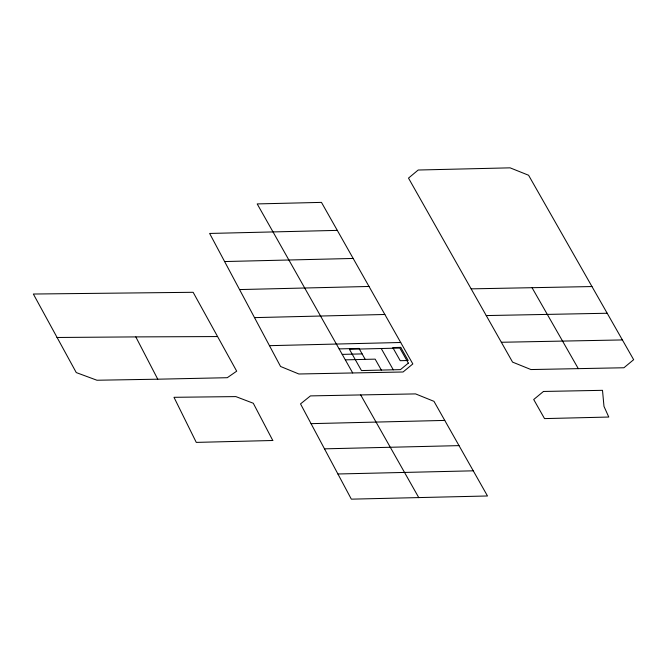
<?xml version="1.0" encoding="UTF-8"?>
<svg xmlns="http://www.w3.org/2000/svg" width="667" height="667" viewBox="0 0 667 667"><rect width="100%" height="100%" fill="white"/><g stroke="black" fill="none" stroke-linecap="round" stroke-linejoin="round"><path stroke-width="1" d="M337.285 230.382L209.63 233.45L280.557 366.475L298.883 373.995L403.068 371.994L412.831 363.94L321.469 202.384L257.195 203.919L352.71 372.953M384.859 314.482L254.511 317.625M311.055 423.653L351.342 499.158L487.494 495.981L433.975 401.342L415.574 393.905L360.689 394.931L310.447 395.898L300.525 403.894L311.055 423.653L444.756 420.418M224.621 261.547L353.16 258.454M239.561 289.57L369.009 286.468M269.46 345.673L400.717 342.488M339.144 348.908L359.021 348.424L365.224 359.38M342.238 354.385L362.123 353.902M345.339 359.855L375.154 359.138L381.349 370.085M324.495 448.841L459.004 445.623M473.278 470.819L337.902 473.987M471.135 288.861L591.971 286.552L633.65 359.688L623.92 367.759L530.957 369.551L512.564 362.106L408.504 178.106L418.201 170.018L510.105 167.842L528.581 175.246L591.971 286.552M157.754 379.198L227.272 377.705L236.693 371.169L193.138 292.296L33.35 294.03L76.263 372.578L96.948 380.24L157.754 379.198L135.81 336.902L56.945 337.485M607.212 313.248L486.235 315.574M622.411 339.937L501.359 342.271M135.81 336.902L217.225 336.56M532.116 287.819L578.297 368.643M418.809 497.69L360.689 394.931M381.241 348.516L393.28 369.801M408.337 363.123L400.45 369.626L361.472 370.569L349.425 349.283L399.816 348.066L408.337 363.123M543.463 391.462L533.708 399.516L544.522 418.601L608.779 417.042L603.985 406.395L602.501 390.328L543.463 391.462M272.795 440.495L196.273 442.396L173.987 397.307L235.843 396.598L253.285 403.252L272.795 440.495M400.742 347.365L392.788 347.557L400.225 360.697L408.179 360.505L400.742 347.365"/></g></svg>
